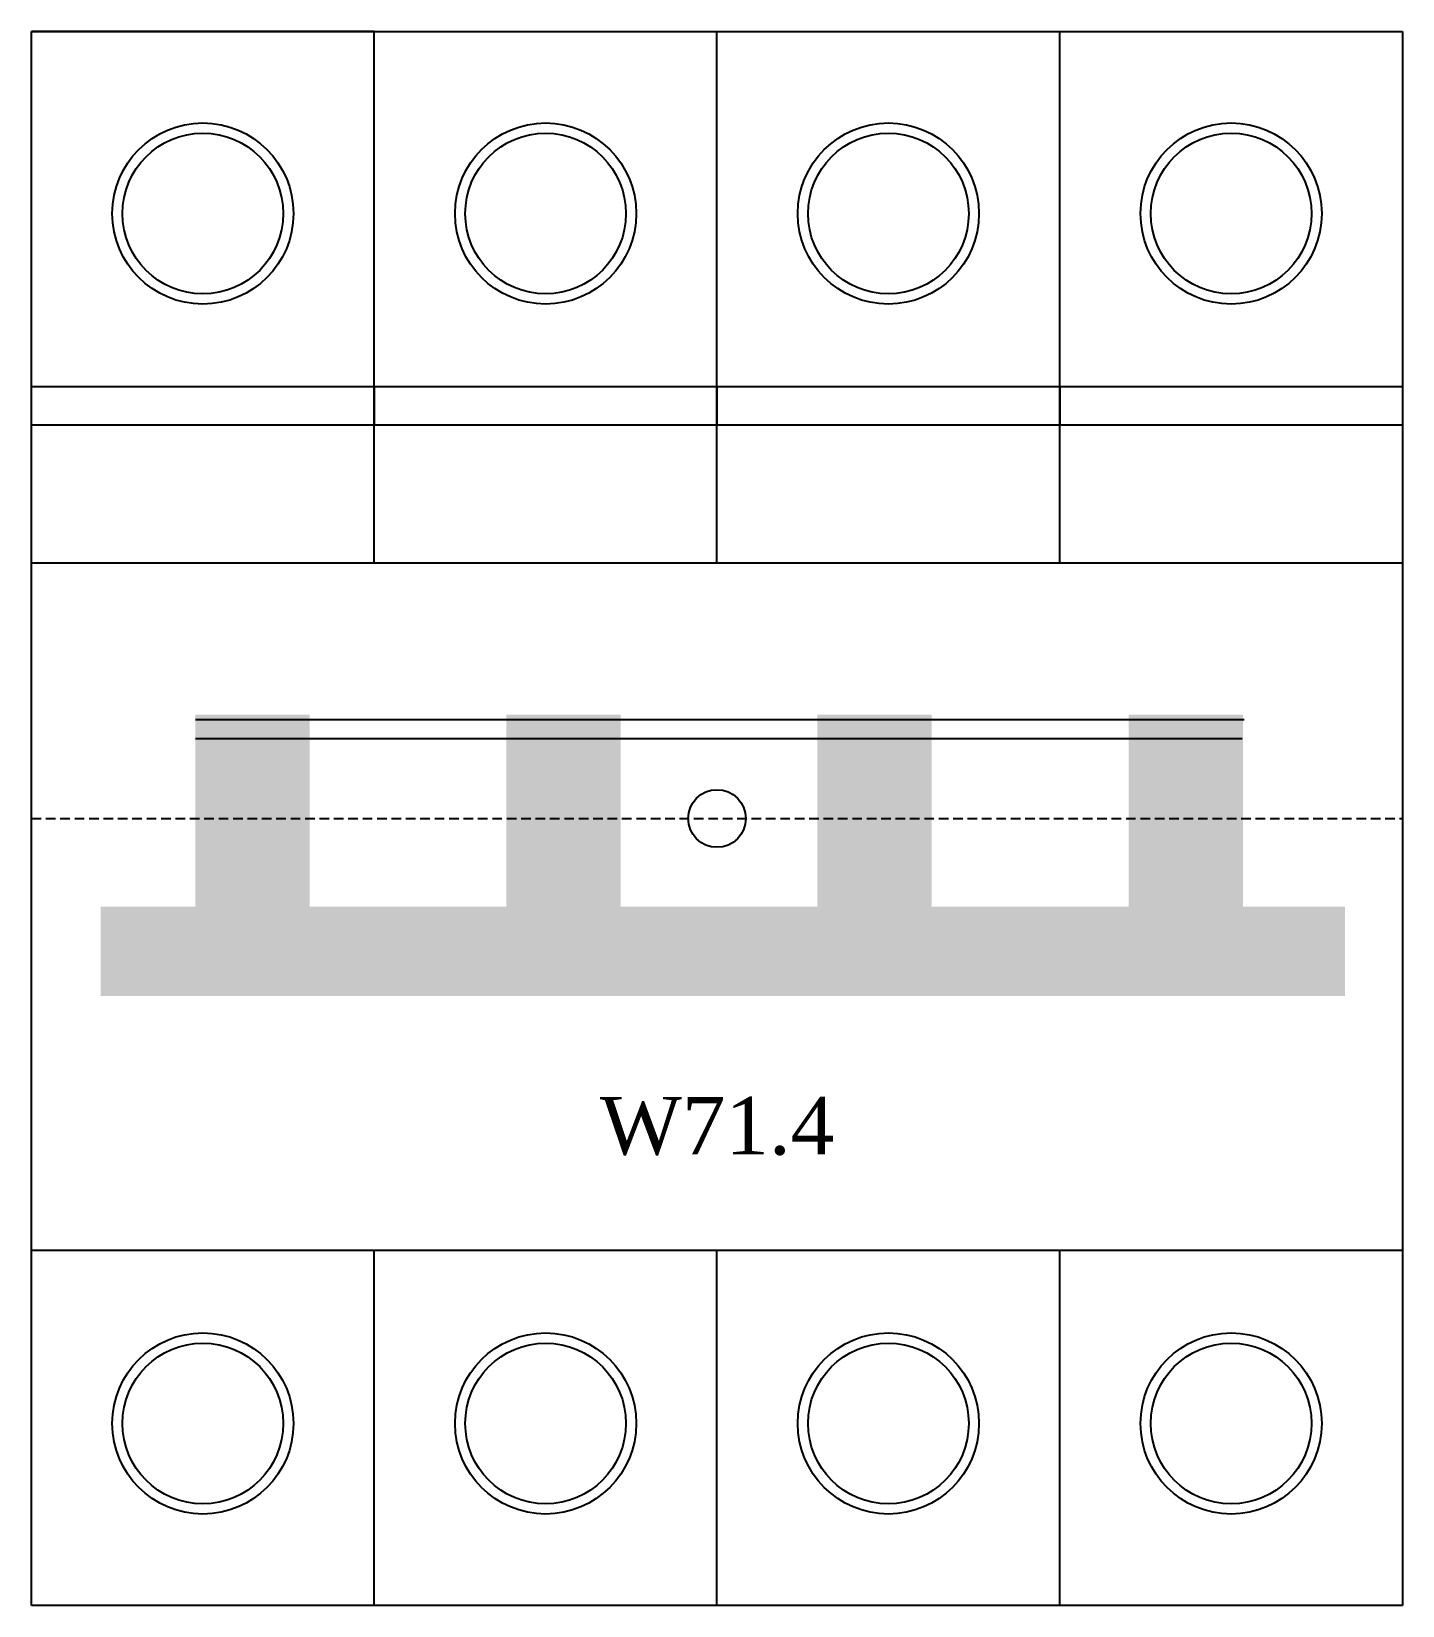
# Model space of a CAD drawing. Extents: x 0 to 71.4, y 0 to 82.
import ezdxf
from ezdxf.enums import TextEntityAlignment as Align

# ---------------------------------------------------------------- set-up
doc = ezdxf.new("R2010")
doc.units = 0
doc.linetypes.add('DASHED', pattern=[0.75, 0.5, -0.25])
doc.layers.add('--4N-THT. MCB-MCCB-ACB', color=124, linetype='CONTINUOUS')
doc.layers.add('--8N-THT. FIXING HOLE', color=4, linetype='CONTINUOUS')
doc.styles.add('VNI-TNR-DIM', font='times.ttf')

# ---------------------------------------------------------------- blocks, each defined once
blk = doc.blocks.new('06 - N - SC MCB 4 PHASE')
at = {"layer": '--4N-THT. MCB-MCCB-ACB', "ltscale": 5}
h = blk.add_hatch(color=256, dxfattribs=at)
h.paths.add_polyline_path([(-21.217, 5.403), (-27.167, 5.403), (-27.167, -4.598), (-21.217, -4.598)])
h.paths.add_polyline_path([(-15.898, -4.598), (-32.098, -4.598), (-32.098, -9.242), (-15.898, -9.242)])
h = blk.add_hatch(color=256, dxfattribs=at)
h.paths.add_polyline_path([(-5.017, 5.403), (-10.967, 5.403), (-10.967, -4.598), (-5.017, -4.598)])
h.paths.add_polyline_path([(0.302, -4.598), (-15.898, -4.598), (-15.898, -9.242), (0.302, -9.242)])
h = blk.add_hatch(color=256, dxfattribs=at)
h.paths.add_polyline_path([(11.183, 5.403), (5.233, 5.403), (5.233, -4.598), (11.183, -4.598)])
h.paths.add_polyline_path([(16.502, -4.598), (0.302, -4.598), (0.302, -9.242), (16.502, -9.242)])
h = blk.add_hatch(color=256, dxfattribs=at)
h.paths.add_polyline_path([(27.386, 5.403), (21.435, 5.403), (21.435, -4.598), (27.386, -4.598)])
h.paths.add_polyline_path([(32.705, -4.598), (16.505, -4.598), (16.505, -9.242), (32.705, -9.242)])
for p, q in [((-17.85, 41), (-35.7, 41)), ((-35.7, -41), (-35.7, 41)), ((-35.7, 41), (35.7, 41)), ((-17.85, 13.301), (-17.85, 41)), ((0, 13.301), (0, 41)), ((17.85, 13.301), (17.85, 41)), ((35.7, 41), (35.7, -41)), ((-17.85, -41), (-17.85, -22.5)), ((0, -41), (0, -22.5)), ((17.85, -41), (17.85, -22.5)), ((35.7, -41), (-35.7, -41))]:
    blk.add_line(p, q, dxfattribs=at)
at = {"layer": '--4N-THT. MCB-MCCB-ACB'}
for p, q in [((-27.155, 5.164), (27.459, 5.164)), ((-27.155, 4.164), (27.35, 4.164))]:
    blk.add_line(p, q, dxfattribs=at)
at = {"layer": '--4N-THT. MCB-MCCB-ACB', "color": 6, "linetype": 'DASHED'}
blk.add_line((-35.7, 0), (35.7, 0), dxfattribs=at)
at = {"layer": '--4N-THT. MCB-MCCB-ACB'}
for points in [[(-35.7, 20.5), (-35.7, 22.5), (-17.85, 22.5), (-17.85, 20.5)], [(-35.7, 20.5), (-35.7, 22.5), (-17.85, 22.5), (-17.85, 20.5)], [(-17.85, 20.5), (-17.85, 22.5), (0, 22.5), (0, 20.5)], [(-17.85, 20.5), (-17.85, 22.5), (0, 22.5), (0, 20.5)], [(0, 20.5), (0, 22.5), (17.85, 22.5), (17.85, 20.5)], [(0, 20.5), (0, 22.5), (17.85, 22.5), (17.85, 20.5)], [(17.85, 20.5), (17.85, 22.5), (35.7, 22.5), (35.7, 20.5)], [(17.85, 20.5), (17.85, 22.5), (35.7, 22.5), (35.7, 20.5)]]:
    blk.add_lwpolyline(points, dxfattribs=at)
at = {"layer": '--4N-THT. MCB-MCCB-ACB', "color": 1, "ltscale": 5}
blk.add_lwpolyline([(-35.7, 22.5), (35.7, 22.5), (35.7, -22.5), (-35.7, -22.5)], close=True, dxfattribs=at)
at = {"layer": '--4N-THT. MCB-MCCB-ACB', "ltscale": 5}
for points in [[(-35.7, 20.5), (-17.85, 20.5)], [(-17.85, 20.5), (0, 20.5)], [(0, 20.5), (17.85, 20.5)], [(17.85, 20.5), (35.7, 20.5)], [(-17.85, 13.301), (-35.7, 13.301)], [(0, 13.301), (-17.85, 13.301)], [(17.85, 13.301), (0, 13.301)], [(35.7, 13.301), (17.85, 13.301)]]:
    blk.add_lwpolyline(points, dxfattribs=at)
for centre, radius in [((-26.775, 31.515), 4.718), ((-8.925, 31.515), 4.718), ((8.925, 31.515), 4.718), ((26.775, 31.515), 4.718), ((-26.775, 31.515), 4.184), ((-8.925, 31.515), 4.184), ((8.925, 31.515), 4.184), ((26.775, 31.515), 4.184), ((-26.775, -31.515), 4.718), ((-8.925, -31.515), 4.718), ((8.925, -31.515), 4.718), ((26.775, -31.515), 4.718), ((-26.775, -31.515), 4.184), ((-8.925, -31.515), 4.184), ((8.925, -31.515), 4.184), ((26.775, -31.515), 4.184)]:
    blk.add_circle(centre, radius, dxfattribs=at)
at = {"layer": '--8N-THT. FIXING HOLE'}
blk.add_circle((0, 0), 1.5, dxfattribs=at)
at = {"layer": '--4N-THT. MCB-MCCB-ACB', "color": 3, "style": 'VNI-TNR-DIM'}
blk.add_text('W71.4', height=3, dxfattribs=at).set_placement((0, -16), align=Align.MIDDLE_CENTER)

msp = doc.modelspace()

# ---------------------------------------------------------------- block references
msp.add_blockref('06 - N - SC MCB 4 PHASE', (35.7, 41))

doc.saveas('drawing.dxf')
